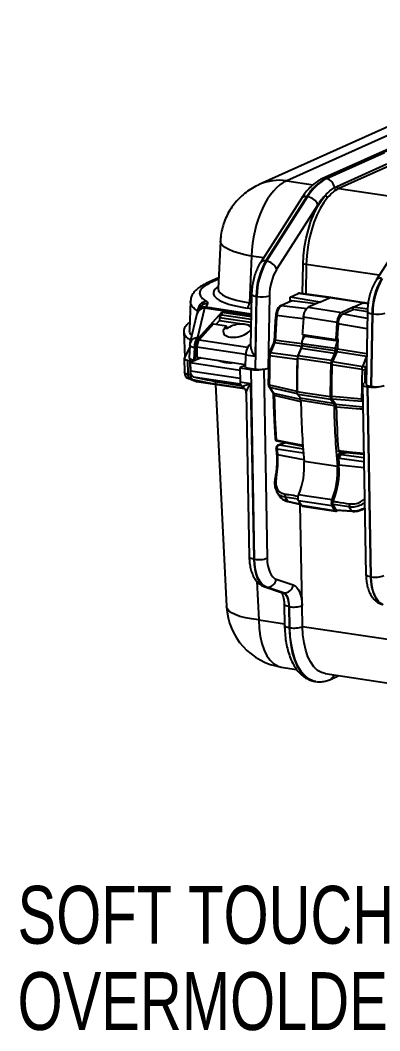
# Model space of a CAD drawing. Header units: millimetres. Extents: x 12 to 854, y 4 to 555.
# Drawn here: x 631.6 to 671.1, y 358 to 468.9 of the extents above; entities that cross this region are included whole.
import ezdxf

# ---------------------------------------------------------------- set-up
doc = ezdxf.new("R2010")
doc.units = ezdxf.units.MM
doc.linetypes.add('CENTER', pattern=[10.16, 6.35, -1.27, 1.27, -1.27])
doc.layers.add('DEFAULT_1', color=7, linetype='CENTER')
doc.styles.add('SLDTEXTSTYLE2', font='TXT', dxfattribs={"width": 0.75})

# ---------------------------------------------------------------- blocks, each defined once
blk = doc.blocks.new('SW_NOTE_0_7')
at = {"layer": 'DEFAULT_1', "color": 0, "char_height": 6.35, "attachment_point": 1, "style": 'SLDTEXTSTYLE2'}
for s, insert in [('SOFT TOUCH', (-51.24, 2.6)), ('OVERMOLDED HANDLE', (-51.24, -6.87))]:
    blk.add_mtext(s, dxfattribs=dict(at, insert=insert))

msp = doc.modelspace()

# ---------------------------------------------------------------- linework, layer by layer
at = {"color": 7, "linetype": 'Continuous', "lineweight": 25}
for p, q in [((696.67, 468.21), (657.88, 450.83)), ((699.54, 468.57), (660.89, 451.24)), ((703.51, 468.81), (664.77, 451.45)), ((703.92, 468.86), (665.19, 451.5)), ((665.26, 451.49), (671.65, 454.35)), ((666.41, 450.63), (671.9, 453.09)), ((672.11, 452.85), (666.63, 450.39)), ((665.19, 451.5), (665.26, 451.49)), ((660.89, 451.24), (663.8, 450.81)), ((666.13, 450.49), (666.41, 450.63)), ((666.63, 450.39), (666.36, 450.25)), ((666.63, 450.39), (676.53, 448.91)), ((662.51, 449.31), (658, 442.25)), ((663.11, 449.5), (658.6, 442.44)), ((658.67, 442.43), (663.19, 449.48)), ((663.11, 449.5), (663.19, 449.48)), ((664.32, 448.62), (659.8, 441.56)), ((675.24, 447.41), (670.72, 440.35)), ((653.6, 444.61), (653.34, 439.42)), ((657.04, 442.96), (656.79, 437.86)), ((658.33, 442.77), (657.04, 442.96)), ((658.6, 442.44), (658.67, 442.43)), ((662.64, 438.86), (662.69, 442.05)), ((663.04, 442.06), (662.98, 438.81)), ((671.06, 440.87), (663.04, 442.06)), ((653.4, 440.58), (652.07, 439.99)), ((653.39, 440.44), (652.49, 440.04)), ((653.34, 439.42), (653.34, 439.42)), ((657.03, 438.78), (656.93, 433.02)), ((657.54, 438.56), (657.42, 431.94)), ((657.47, 430.58), (657.61, 438.55)), ((657.54, 438.56), (657.61, 438.55)), ((659, 438.61), (658.86, 430.67)), ((661.26, 438.48), (662.14, 438.88)), ((664.53, 437.93), (661.26, 438.48)), ((661.26, 437.99), (661.26, 438.48)), ((665.6, 438.4), (662.14, 438.88)), ((665.75, 438.43), (662.3, 438.91)), ((664.53, 437.93), (665.6, 438.4)), ((665.76, 438.42), (665.6, 438.4)), ((669.25, 437.83), (665.6, 438.4)), ((665.6, 438.4), (665.6, 438.4)), ((669.41, 437.86), (665.76, 438.43)), ((650.31, 438.03), (650.2, 434.87)), ((650.32, 437.99), (650.32, 438.01)), ((651.85, 437.26), (651.09, 434.03)), ((651.27, 437.2), (651.1, 436.85)), ((656.99, 436.49), (651.85, 437.26)), ((652.18, 437.75), (652.02, 437.39)), ((652.02, 437.39), (656.99, 436.65)), ((652.49, 437.37), (652.53, 437.28)), ((657, 437.2), (656.54, 437.27)), ((656.79, 437.86), (657.02, 437.83)), ((661.37, 438.03), (660.23, 437.52)), ((661.46, 438.05), (660.32, 437.54)), ((660.32, 437.54), (663.09, 437.21)), ((664.1, 437.73), (661.46, 438.05)), ((664.53, 437.93), (663.26, 437.36)), ((663.26, 437.36), (666.94, 436.8)), ((668.2, 437.36), (666.94, 436.8)), ((667.08, 436.63), (668.2, 437.13)), ((668.2, 437.36), (669.25, 437.83)), ((668.2, 437.13), (668.2, 437.36)), ((669.78, 437.15), (668.2, 437.36)), ((669.76, 436.86), (668.2, 437.13)), ((669.25, 437.83), (669.25, 437.83)), ((669.34, 437.82), (669.25, 437.83)), ((669.83, 437.74), (669.34, 437.82)), ((669.5, 437.84), (669.41, 437.86)), ((669.84, 437.79), (669.5, 437.84)), ((651.03, 436.64), (650.26, 433.41)), ((651.09, 436.84), (651.1, 436.98)), ((651.25, 434.01), (653.76, 436.81)), ((653.5, 435.89), (653.14, 435.49)), ((653.76, 436.53), (653.5, 436.24)), ((653.5, 436.24), (653.5, 435.89)), ((653.5, 436.24), (656.98, 435.72)), ((653.5, 435.89), (656.97, 435.38)), ((653.76, 436.81), (656.99, 436.33)), ((653.76, 436.81), (653.76, 436.53)), ((653.76, 436.53), (656.98, 436.05)), ((659.68, 436.48), (659.68, 436.48)), ((667.08, 436.63), (669.75, 436.16)), ((669.76, 436.87), (669.62, 428.92)), ((670.27, 436.66), (670.13, 428.69)), ((670.2, 428.68), (670.34, 436.65)), ((670.34, 436.65), (670.27, 436.66)), ((652.86, 435.53), (651.28, 433.77)), ((652.86, 435.53), (654.29, 435.32)), ((654.29, 434.97), (654.29, 435.32)), ((656.94, 434.92), (656.96, 434.92)), ((649.57, 434.71), (649.68, 431.86)), ((651.09, 434.03), (651.25, 434.01)), ((651.28, 433.77), (656.6, 432.97)), ((659.52, 433.82), (659.52, 433.82)), ((662.61, 434.36), (666.28, 433.84)), ((663.16, 434.28), (662.94, 434.18)), ((662.94, 434.18), (666.51, 433.66)), ((666.44, 433.91), (666.28, 433.84)), ((666.44, 433.91), (666.52, 433.9)), ((650.23, 433.02), (649.63, 431.75)), ((650.23, 433.17), (650.18, 431.82)), ((650.74, 432.94), (650.69, 431.59)), ((650.89, 432.92), (650.74, 432.94)), ((650.87, 431.56), (650.89, 432.92)), ((651.03, 433), (651.01, 431.89)), ((651.03, 433), (656.39, 432.2)), ((656.75, 433.19), (656.94, 433.4)), ((656.75, 433.19), (656.93, 433.16)), ((659.43, 433.41), (658.98, 432.35)), ((659.55, 433.45), (659.1, 432.39)), ((659.43, 433.41), (659.43, 433.41)), ((662.57, 433.05), (659.55, 433.45)), ((662.57, 433.05), (662.12, 431.98)), ((662.16, 432.08), (662.47, 432.82)), ((666.13, 432.28), (662.47, 432.82)), ((649.62, 431.73), (649.65, 430.19)), ((649.98, 431.57), (650.25, 431.53)), ((649.98, 431.57), (650.01, 430.02)), ((650.48, 431.63), (650.25, 431.53)), ((650.25, 431.53), (650.28, 429.98)), ((651.48, 431.82), (650.29, 431.29)), ((650.69, 431.59), (650.87, 431.56)), ((651.44, 431.82), (650.87, 431.56)), ((651.01, 431.89), (656.37, 431.09)), ((656.37, 430.74), (656.39, 432.1)), ((657.42, 431.94), (656.39, 432.1)), ((659.1, 432.39), (662.12, 431.98)), ((662.16, 432.08), (665.82, 431.54)), ((666.13, 432.28), (665.82, 431.54)), ((666.39, 432.48), (665.94, 431.41)), ((669.67, 431.94), (666.39, 432.48)), ((669.25, 430.87), (669.67, 431.87)), ((650.29, 431.29), (655.75, 430.47)), ((650.29, 431.29), (650.31, 430.4)), ((650.31, 430.4), (655.77, 429.58)), ((656.37, 430.99), (655.75, 430.71)), ((655.75, 430.71), (656.97, 430.53)), ((655.75, 430.71), (655.78, 429.16)), ((656.37, 430.74), (657.47, 430.58)), ((657.35, 409.7), (656.97, 430.53)), ((658.36, 430.56), (658.74, 409.83)), ((665.94, 431.41), (669.25, 430.87)), ((669.66, 430.97), (669.54, 430.71)), ((650.01, 430.02), (650.28, 429.98)), ((650.12, 429.53), (650.88, 429.24)), ((650.25, 429.49), (650.99, 429.22)), ((650.52, 429.45), (650.25, 429.49)), ((650.52, 429.45), (653.05, 428.92)), ((650.62, 429.72), (652.15, 429.4)), ((650.62, 429.72), (655.8, 428.94)), ((650.99, 429.22), (656.26, 428.43)), ((651, 429.22), (656.26, 428.43)), ((652.15, 429.4), (653.55, 429.19)), ((652.78, 429.3), (652.78, 429.26)), ((652.78, 429.26), (653.04, 429.21)), ((652.78, 429.26), (654.88, 428.95)), ((653.04, 429.21), (653.05, 428.92)), ((653.04, 429.21), (655.85, 428.79)), ((656.25, 428.44), (653.05, 428.92)), ((653.07, 428.91), (654.28, 404.52)), ((655.78, 429.16), (656.93, 428.98)), ((656.93, 428.98), (657.28, 409.71)), ((658.95, 428.61), (659.35, 428.02)), ((662.06, 427.86), (659.05, 428.54)), ((659.05, 428.54), (659.45, 427.95)), ((669.22, 428.85), (669.6, 408.04)), ((669.41, 429), (669.36, 428.98)), ((669.8, 428.61), (669.73, 428.62)), ((669.73, 428.62), (670.11, 407.79)), ((670.18, 407.78), (669.8, 428.61)), ((670.2, 428.68), (670.13, 428.69)), ((656.44, 427.97), (656.77, 409.95)), ((659.35, 428.02), (659.35, 428.02)), ((659.41, 427.71), (659.41, 427.71)), ((659.45, 427.95), (662.42, 427.29)), ((662.06, 427.86), (662.09, 427.82)), ((665.76, 427.24), (662.1, 427.8)), ((662.37, 427.41), (662.1, 427.8)), ((662.37, 427.41), (666.02, 426.85)), ((665.76, 427.24), (666.02, 426.85)), ((669.2, 427.01), (665.88, 427.29)), ((665.88, 427.29), (666.28, 426.71)), ((669.26, 426.93), (669.2, 427.01)), ((666.28, 426.71), (669.27, 426.45)), ((659.75, 422.8), (659.75, 422.8)), ((659.81, 422.69), (662.67, 422.11)), ((659.72, 421.92), (659.73, 421.87)), ((659.72, 421.87), (659.78, 421.24)), ((659.83, 421.8), (659.83, 421.88)), ((660.74, 422.5), (659.96, 422.23)), ((660.8, 422.49), (660.09, 422.25)), ((660.09, 422.25), (662.69, 421.84)), ((666.64, 421.51), (669.36, 421.23)), ((666.68, 421.33), (667.07, 421.47)), ((662.79, 420.6), (659.89, 421.17)), ((666.46, 419.88), (662.8, 420.44)), ((666.7, 420.76), (666.56, 420.8)), ((667.46, 421.43), (666.86, 421.22)), ((666.86, 421.22), (669.37, 420.86)), ((669.39, 419.73), (666.64, 420.02)), ((659.79, 417.12), (660.02, 416.73)), ((660.02, 416.74), (660.04, 416.7)), ((660.72, 416.52), (660.97, 416.09)), ((662.15, 416.3), (660.72, 416.52)), ((660.97, 416.09), (662.41, 415.75)), ((661.02, 416.04), (662.43, 415.72)), ((665.86, 415.57), (662.2, 416.11)), ((662.2, 416.11), (662.48, 415.63)), ((662.59, 404.63), (662.38, 415.73)), ((662.48, 415.63), (666.16, 415.07)), ((662.6, 415.54), (666.27, 414.99)), ((665.86, 415.57), (666.16, 415.07)), ((666.33, 415.14), (665.99, 415.72)), ((667.77, 415.45), (665.99, 415.72)), ((666.33, 415.14), (668.03, 415.01)), ((666.4, 415.09), (668.09, 414.97)), ((668.03, 415.01), (667.77, 415.45)), ((669.36, 415.29), (669.47, 415.36)), ((669.39, 415.24), (669.47, 415.28)), ((657.28, 409.71), (657.35, 409.7)), ((657.6, 407.3), (657.81, 403.04)), ((659.75, 407.51), (661.61, 406.89)), ((670.18, 407.78), (670.11, 407.79)), ((658.47, 406.68), (660.33, 406.07)), ((658.6, 406.65), (658.47, 406.68)), ((658.6, 406.65), (658.68, 406.64)), ((658.6, 406.65), (660.46, 406.03)), ((660.54, 406.02), (658.68, 406.64)), ((660.46, 406.03), (660.33, 406.07)), ((660.46, 406.03), (660.54, 406.02)), ((660.62, 404.75), (660.66, 402.45)), ((661.13, 404.51), (661.2, 404.5)), ((661.13, 404.51), (661.17, 402.2)), ((661.24, 402.19), (661.2, 404.5)), ((662.63, 402.32), (662.59, 404.63)), ((657.81, 403.04), (660.66, 402.62)), ((661.17, 402.2), (661.24, 402.19)), ((662.63, 402.32), (672.98, 400.78)), ((660.29, 397.87), (661.97, 397.62)), ((665.12, 397.15), (674.81, 395.7)), ((664.01, 396.29), (664.09, 396.28)), ((665.7, 396.52), (666.61, 396.93))]:
    msp.add_line(p, q, dxfattribs=at)
at = {"color": 7, "linetype": 'Continuous', "lineweight": 25, "flags": 128}
for points in [[(662.69, 442.05), (662.74, 443.02), (662.86, 443.99), (663.03, 444.96), (663.27, 445.9), (663.56, 446.8), (663.9, 447.64), (664.28, 448.41), (664.71, 449.09), (665.16, 449.67)], [(665.42, 449.43), (664.98, 448.87), (664.58, 448.21), (664.21, 447.47), (663.88, 446.66), (663.6, 445.79), (663.37, 444.88), (663.2, 443.94), (663.09, 443), (663.04, 442.06)], [(657.04, 442.96), (656.29, 443.12), (655.62, 443.3), (655.02, 443.49), (654.52, 443.7), (654.12, 443.92), (653.83, 444.14), (653.66, 444.37), (653.6, 444.59), (653.6, 444.61)], [(657.03, 438.78), (657.03, 438.76), (657.07, 438.71), (657.14, 438.67), (657.24, 438.63), (657.38, 438.59), (657.54, 438.56)], [(669.34, 437.82), (669.44, 437.85), (669.5, 437.84)], [(662.73, 436.1), (661.15, 436.28), (659.79, 436.44)], [(666.42, 435.7), (664.58, 435.98), (662.74, 436.26)], [(669.76, 436.87), (669.76, 436.86), (669.8, 436.81), (669.87, 436.77), (669.97, 436.73), (670.11, 436.69), (670.27, 436.66)], [(669.73, 434.98), (668.25, 435.24), (666.55, 435.53)], [(659.62, 433.78), (659.59, 433.79), (659.56, 433.79), (659.54, 433.8), (659.52, 433.81), (659.52, 433.82), (659.52, 433.82)], [(659.62, 433.78), (660.27, 433.69), (662.58, 433.38)], [(650.74, 432.94), (650.62, 432.96), (650.51, 432.99), (650.42, 433.02), (650.34, 433.06), (650.28, 433.09), (650.25, 433.13), (650.23, 433.16), (650.23, 433.17)], [(659.55, 433.45), (659.51, 433.45), (659.48, 433.45), (659.46, 433.44), (659.44, 433.43), (659.43, 433.41)], [(662.55, 433.15), (663.43, 433.02), (666.2, 432.61)], [(666.22, 432.82), (664.9, 433.01), (662.56, 433.35)], [(666.46, 432.8), (667.38, 432.66), (669.68, 432.28)], [(659.03, 432.04), (659, 432.05), (658.97, 432.05), (658.94, 432.06), (658.93, 432.07), (658.92, 432.08), (658.92, 432.09)], [(659.1, 432.39), (659.07, 432.39), (659.04, 432.38), (659.01, 432.38), (658.99, 432.36), (658.98, 432.35)], [(662.04, 431.63), (661.21, 431.75), (659.03, 432.04)], [(665.75, 431.2), (664.87, 431.33), (662.09, 431.74)], [(669.18, 430.52), (668.47, 430.64), (665.86, 431.06)], [(650.01, 430.02), (649.92, 430.03), (649.84, 430.05), (649.78, 430.07), (649.72, 430.1), (649.68, 430.13), (649.66, 430.16), (649.65, 430.19), (649.65, 430.19)], [(650.25, 429.49), (650.13, 429.52), (650.12, 429.53)], [(658.98, 428.85), (658.94, 428.86), (658.91, 428.87), (658.89, 428.88), (658.88, 428.89), (658.87, 428.9), (658.87, 428.9)], [(658.98, 428.85), (659.62, 428.71), (661.99, 428.17)], [(662.03, 428.11), (662.91, 427.98), (665.69, 427.55)], [(659.52, 427.66), (659.49, 427.67), (659.46, 427.68), (659.43, 427.69), (659.42, 427.7), (659.41, 427.71), (659.41, 427.71)], [(662.45, 427), (661.7, 427.17), (659.52, 427.66)], [(666.1, 426.55), (665.22, 426.68), (662.44, 427.11)], [(665.81, 427.6), (666.73, 427.53), (669.13, 427.32)], [(669.26, 427.01), (669.25, 427.01), (669.2, 427.01)], [(669.27, 426.16), (668.96, 426.19), (666.35, 426.41)], [(659.75, 422.8), (659.83, 422.78), (660.94, 422.56), (662.66, 422.21)], [(659.75, 422.8), (659.75, 422.77), (659.76, 422.75), (659.77, 422.72), (659.78, 422.71), (659.8, 422.7), (659.81, 422.69), (659.81, 422.69)], [(659.8, 422.69), (659.8, 422.69), (659.81, 422.69)], [(659.72, 421.92), (659.72, 421.92), (659.73, 421.91), (659.74, 421.9), (659.77, 421.89), (659.8, 421.88), (659.83, 421.88)], [(659.83, 421.8), (659.8, 421.81), (659.77, 421.82), (659.75, 421.84), (659.73, 421.85), (659.72, 421.87), (659.72, 421.87)], [(662.77, 421.34), (662.22, 421.43), (659.83, 421.8)], [(666.58, 421.62), (666.88, 421.59), (668.11, 421.46), (669.36, 421.33)], [(669.38, 420.37), (669.36, 420.38), (666.7, 420.76)], [(662.21, 416.8), (663.09, 416.67), (665.87, 416.26)], [(657.28, 409.71), (657.12, 409.74), (656.98, 409.78), (656.88, 409.83), (656.81, 409.88), (656.77, 409.93), (656.77, 409.95)], [(657.28, 409.71), (657.31, 409.14), (657.39, 408.6), (657.5, 408.11), (657.66, 407.68), (657.85, 407.31), (658.08, 407.01), (658.33, 406.79), (658.6, 406.65)], [(658.68, 406.64), (658.4, 406.78), (658.15, 407), (657.93, 407.3), (657.73, 407.67), (657.58, 408.1), (657.46, 408.59), (657.39, 409.13), (657.35, 409.7)], [(658.74, 409.83), (658.76, 409.4), (658.82, 408.99), (658.91, 408.61), (659.03, 408.28), (659.18, 408), (659.35, 407.78), (659.54, 407.61), (659.75, 407.51)], [(670.11, 407.79), (669.95, 407.82), (669.81, 407.86), (669.71, 407.91), (669.64, 407.96), (669.6, 408.02), (669.6, 408.04)], [(670.11, 407.79), (670.14, 407.22), (670.22, 406.69), (670.34, 406.19), (670.49, 405.76), (670.68, 405.39), (670.91, 405.09), (671.16, 404.87), (671.43, 404.74)], [(671.51, 404.72), (671.23, 404.86), (670.98, 405.08), (670.76, 405.38), (670.57, 405.75), (670.41, 406.18), (670.29, 406.67), (670.22, 407.21), (670.18, 407.78)], [(660.46, 406.03), (660.6, 405.97), (660.73, 405.86), (660.84, 405.71), (660.93, 405.52), (661.01, 405.31), (661.07, 405.06), (661.11, 404.79), (661.13, 404.51)], [(661.2, 404.5), (661.18, 404.78), (661.14, 405.05), (661.09, 405.29), (661.01, 405.51), (660.91, 405.7), (660.8, 405.85), (660.67, 405.96), (660.54, 406.02)], [(661.61, 406.89), (661.81, 406.79), (662, 406.62), (662.16, 406.4), (662.3, 406.13), (662.42, 405.81), (662.51, 405.44), (662.56, 405.05), (662.59, 404.63)], [(657.81, 403.04), (657.04, 403.15), (656.35, 403.28), (655.74, 403.44), (655.22, 403.63), (654.82, 403.83), (654.52, 404.06), (654.34, 404.29), (654.28, 404.52)], [(661.13, 404.51), (660.96, 404.54), (660.83, 404.58), (660.72, 404.62), (660.65, 404.68), (660.62, 404.73), (660.62, 404.75)], [(657.81, 403.04), (657.86, 402.12), (657.98, 401.25), (658.16, 400.45), (658.41, 399.73), (658.71, 399.12), (659.07, 398.62), (659.47, 398.23), (659.9, 397.98), (660.29, 397.87)], [(661.17, 402.2), (661.01, 402.23), (660.87, 402.27), (660.76, 402.32), (660.69, 402.37), (660.66, 402.43), (660.66, 402.45)], [(661.17, 402.2), (661.22, 401.23), (661.33, 400.31), (661.51, 399.45), (661.75, 398.68), (662.05, 397.99), (662.4, 397.41), (662.79, 396.94), (663.23, 396.59), (663.69, 396.37), (664.01, 396.29)], [(664.11, 396.28), (663.77, 396.36), (663.3, 396.58), (662.87, 396.93), (662.47, 397.4), (662.12, 397.98), (661.83, 398.67), (661.59, 399.44), (661.41, 400.3), (661.29, 401.22), (661.24, 402.19)], [(665.12, 397.15), (664.72, 397.26), (664.29, 397.51), (663.89, 397.9), (663.53, 398.4), (663.23, 399.01), (662.98, 399.73), (662.8, 400.53), (662.68, 401.4), (662.63, 402.32)]]:
    msp.add_lwpolyline(points, dxfattribs=at)
at = {"color": 7, "linetype": 'Continuous', "lineweight": 25}
for centre, radius, start, end in [((667.6, 446.92), 5.17, 117.8271, 150.187), ((667.68, 446.91), 5.17, 117.8271, 150.187), ((665.07, 450.77), 0.741, 81.0086, 113.8983), ((665.03, 450.4), 1.11, 4.4868, 77.9711), ((666.42, 450.53), 0.287, 187.4759, 258.542), ((666.69, 450.66), 0.277, 185.2708, 258.0075), ((662.96, 448.93), 0.589, 75.005, 139.7963), ((662.96, 448.01), 1.49, 24.0286, 81.1333), ((669.52, 445.36), 6.14, 135.2896, 147.9019), ((665.48, 449.76), 0.332, 194.2983, 259.8701), ((665.28, 438.53), 7.74, 149.6985, 179.7656), ((665.35, 438.52), 7.74, 149.6985, 179.7656), ((658.45, 441.87), 0.589, 75.0067, 139.7797), ((658.44, 440.95), 1.49, 24.0286, 81.1333), ((664.88, 438.59), 5.88, 149.6985, 179.7656), ((662.9, 441.25), 0.831, 80.4947, 104.6107), ((678.01, 436.63), 7.74, 149.6985, 179.7656), ((678.08, 436.62), 7.74, 149.6985, 179.7656), ((671.17, 439.97), 0.589, 75.0067, 139.7797), ((652.37, 439.31), 0.74, 80.9863, 114.0019), ((658.16, 441.83), 3.32, 260.4947, 284.6107), ((651.85, 436.4), 0.858, 90.0886, 163.9299), ((651.97, 436.43), 0.967, 87.2452, 154.9585), ((652.19, 436.94), 1.09, 98.4432, 178.3756), ((652.14, 436.78), 0.973, 87.4656, 154.0149), ((656.1, 437.81), 0.688, 308.9236, 4.3304), ((660.3, 437.36), 0.183, 84.3937, 114.0793), ((756, 429.01), 96.49, 175.5847, 177.1695), ((659.78, 436.6), 0.163, 231.3794, 272.6248), ((760.83, 428.34), 98.41, 175.3798, 176.4891), ((670.89, 439.93), 3.32, 260.4947, 284.6107), ((764.47, 427.79), 98.37, 175.389, 176.4771), ((763.94, 427.87), 97.69, 175.4992, 176.4553), ((651.09, 433.17), 0.86, 90.1201, 163.2977), ((652.66, 432.94), 1.77, 142.9921, 180.8027), ((652.27, 433.01), 1.25, 142.9921, 180.8027), ((759.24, 428.49), 96.72, 176.5256, 176.8298), ((762.91, 427.93), 96.57, 176.455, 177.1051), ((658.16, 432.12), 1.77, 142.9921, 180.8027), ((759.18, 428.35), 96.75, 177.0392, 177.1567), ((762.89, 427.8), 96.8, 177.0294, 177.1529), ((654.71, 434.67), 3.4, 247.7132, 275.2892), ((752.92, 428.95), 93.94, 178.1173, 180.0629), ((756.53, 428.41), 94.54, 178.0452, 180.1418), ((756.88, 428.29), 94.85, 177.9185, 180.1112), ((650.95, 430.28), 0.657, 170.1653, 239.6477), ((760.57, 427.74), 94.89, 177.9144, 180.1157), ((760.35, 427.84), 94.54, 178.0452, 180.1418), ((763.1, 427.43), 93.97, 178.1136, 180.067), ((669.31, 431.42), 0.909, 261.4827, 282.2778), ((669.17, 430.39), 0.494, 41.0308, 80.5258), ((763.94, 427.43), 94.49, 178.1187, 179.039), ((650.37, 430.2), 0.72, 181.044, 249.6807), ((650.51, 429.93), 0.507, 170.1653, 239.6477), ((650.78, 429.89), 0.507, 170.1653, 239.6477), ((656.43, 429.1), 0.652, 175.5224, 221.969), ((655.73, 427.95), 0.718, 0.2126, 62.0628), ((659.09, 428.7), 0.167, 214.8454, 257.7988), ((659.48, 428.12), 0.168, 216.3332, 257.7637), ((743.53, 429.07), 84.02, 180.9668, 184.2847), ((746.36, 428.31), 83.92, 180.8236, 185.3839), ((669.23, 428.23), 0.914, 263.3096, 271.0522), ((750.04, 427.76), 83.95, 180.8282, 185.3839), ((750.8, 427.95), 84.47, 181.0456, 184.2989), ((659.85, 422.78), 0.102, 170.8827, 240.8142), ((737.08, 428.53), 77.54, 184.9743, 185.4418), ((650.84, 420.47), 9.08, 348.7008, 4.4664), ((655.01, 419.83), 7.82, 337.1597, 4.4419), ((744.48, 427.43), 78.19, 184.8658, 185.4396), ((667.24, 420.83), 0.542, 134.7738, 187.9456), ((658.7, 419.28), 7.78, 337.1634, 4.4405), ((658.18, 419.36), 8.48, 337.1385, 4.4635), ((659.68, 418.45), 0.247, 74.1691, 100.7098), ((661.04, 416.69), 0.371, 153.1527, 207.778), ((661.04, 416.12), 0.0752, 202.9863, 254.2872), ((668.25, 415.6), 0.504, 158.0384, 197.3226), ((668.11, 415.05), 0.085, 207.2531, 263.1887), ((669.53, 415.36), 0.182, 202.6727, 222.5132), ((657.8, 412.36), 2.7, 260.4111, 290.3231), ((658.75, 407.64), 1, 265.6789, 352.1354), ((670.63, 410.44), 2.7, 260.4111, 290.3231), ((660.61, 407.02), 1, 265.6789, 352.1354), ((661.34, 404.87), 7.07, 182.837, 261.5012), ((661.65, 407.16), 2.7, 260.4111, 290.3231), ((661.69, 404.85), 2.7, 260.4111, 290.3231), ((665.36, 397.23), 0.781, 295.1308, 343.3546)]:
    msp.add_arc(centre, radius, start, end, dxfattribs=at)
for centre, major_axis, ratio, start_param, end_param in [((660.89, 444.29), (1.17, 7.1), 0.517327, 0.307587, 1.843477), ((660.89, 444.29), (-3.2, 6.45), 0.856039, 5.757063, 6.249251), ((660.25, 438.93), (7.42, 0), 0.258546, 2.765399, 4.187833), ((660.25, 439.42), (6.91, 0.03), 0.259408, 3.127832, 4.186841), ((662.14, 437.86), (0.16, 1.05), 0.482941, 0.005285, 0.300052), ((652.01, 436.37), (0.15, 1.05), 0.468361, 0.298184, 0.629797), ((661.47, 437.8), (-0.09, 0.238), 0.793163, 5.892093, 6.331686), ((669.25, 436.81), (0.17, 1.05), 0.484808, 0.001147, 0.304189), ((655.47, 434.96), (1.55, 0.36), 0.526412, 2.309071, 5.82388), ((655.47, 434.62), (1.55, 0.36), 0.526412, 0.155303, 2.309071), ((651.25, 433.14), (0.15, 1.05), 0.468361, 0.629797, 1.834074), ((650.34, 431.73), (0.72, 0), 0.258898, 3.019118, 4.188488), ((651.2, 431.82), (1.02, 0), 0.258683, 3.131556, 4.187987), ((657.48, 430.75), (1.02, 0), 0.258898, 4.188488, 5.363848), ((657.98, 430.81), (1.02, 0), 0.258898, 4.188488, 5.759285), ((654.85, 428.99), (1.56, -0.26), 0.025511, 0.905335, 3.728571), ((654.85, 466.22), (-0.79, 42.74), 0.031468, 2.625683, 2.62962), ((654.85, 428.99), (1.56, -0.26), 0.025511, 4.733511, 5.407742), ((670.24, 428.85), (1.02, 0), 0.258898, 2.617692, 4.188488), ((670.63, 428.91), (1.02, 0), 0.258898, 3.136912, 4.188488), ((670.31, 428.84), (1.02, 0), 0.258898, 4.188488, 5.53036), ((670.71, 428.9), (1.02, 0), 0.258898, 4.188488, 5.759285)]:
    msp.add_ellipse(centre, major_axis=major_axis, ratio=ratio, start_param=start_param, end_param=end_param, dxfattribs=at)
for points, knots in [([(664.77, 451.45), (664.66, 451.39), (664.38, 451.25), (663.93, 450.95), (663.43, 450.5), (662.95, 449.96), (662.66, 449.53), (662.51, 449.31)], [0, 0, 0, 0, 0.123504, 0.333245, 0.549028, 0.771096, 1, 1, 1, 1]), ([(657.88, 450.83), (657.87, 450.82), (657.61, 450.72), (657.12, 450.44), (656.42, 449.98), (655.8, 449.45), (655.23, 448.84), (654.74, 448.18), (654.33, 447.47), (654.01, 446.72), (653.76, 445.9), (653.64, 445.2), (653.61, 444.76), (653.6, 444.61)], [0, 0, 0, 0, 0.003085, 0.107871, 0.212184, 0.316082, 0.419666, 0.523032, 0.626264, 0.729425, 0.832558, 0.946392, 1, 1, 1, 1]), ([(665.16, 449.67), (665.32, 449.84), (665.64, 450.17), (665.97, 450.38), (666.13, 450.49)], [0, 0, 0, 0, 0.4953999, 1, 1, 1, 1]), ([(666.36, 450.25), (666.2, 450.14), (665.89, 449.93), (665.58, 449.6), (665.42, 449.43)], [0, 0, 0, 0, 0.495408, 1, 1, 1, 1]), ([(658, 442.25), (657.94, 442.16), (657.78, 441.9), (657.56, 441.42), (657.34, 440.81), (657.18, 440.17), (657.08, 439.53), (657.04, 439.06), (657.03, 438.82), (657.03, 438.78)], [0, 0, 0, 0, 0.095968, 0.275211, 0.452075, 0.627101, 0.801215, 0.96636, 1, 1, 1, 1]), ([(670.72, 440.35), (670.67, 440.25), (670.51, 440), (670.29, 439.52), (670.07, 438.91), (669.91, 438.27), (669.8, 437.63), (669.77, 437.16), (669.76, 436.91), (669.76, 436.87)], [0, 0, 0, 0, 0.095968, 0.275211, 0.452075, 0.627101, 0.801215, 0.96636, 1, 1, 1, 1]), ([(652.07, 439.98), (651.89, 439.9), (651.53, 439.72), (651.1, 439.42), (650.76, 439.1), (650.51, 438.76), (650.35, 438.39), (650.33, 438.12), (650.31, 438)], [0, 0, 0, 0, 0.202498, 0.409297, 0.579792, 0.729782, 0.868683, 1, 1, 1, 1]), ([(652.49, 440.04), (652.27, 439.93), (651.84, 439.71), (651.45, 439.35), (651.28, 438.98), (651.37, 438.62), (651.62, 438.3), (651.89, 438.12), (652.03, 438.03)], [0, 0, 0, 0, 0.174568, 0.353944, 0.532869, 0.716996, 0.85727, 1, 1, 1, 1]), ([(651.1, 436.98), (650.95, 437.08), (650.64, 437.28), (650.36, 437.63), (650.33, 437.87), (650.32, 437.99)], [0, 0, 0, 0, 0.313391, 0.6322523, 1, 1, 1, 1]), ([(652.03, 438.03), (652.11, 437.97), (652.22, 437.88), (652.19, 437.78), (652.18, 437.75)], [0, 0, 0, 0, 0.637815, 1, 1, 1, 1]), ([(660.23, 437.52), (660.23, 437.52), (660.16, 437.5), (660.04, 437.4), (659.88, 437.2), (659.76, 436.92), (659.7, 436.66), (659.69, 436.52), (659.69, 436.48)], [0, 0, 0, 0, 0.010667, 0.20764, 0.427935, 0.672173, 0.915641, 1, 1, 1, 1]), ([(660.32, 437.54), (660.26, 437.5), (660.14, 437.43), (659.98, 437.18), (659.86, 436.86), (659.81, 436.6), (659.79, 436.46), (659.79, 436.44)], [0, 0, 0, 0, 0.238929, 0.477785, 0.716039, 0.953918, 1, 1, 1, 1]), ([(662.74, 436.26), (662.76, 436.38), (662.79, 436.62), (662.9, 436.95), (663.05, 437.2), (663.18, 437.32), (663.25, 437.35), (663.26, 437.36)], [0, 0, 0, 0, 0.23918, 0.47836, 0.717538, 0.956715, 1, 1, 1, 1]), ([(651.1, 436.85), (651.09, 436.82), (651.06, 436.75), (651.04, 436.68), (651.03, 436.64)], [0, 0, 0, 0, 0.385702, 1, 1, 1, 1]), ([(659.68, 436.48), (659.65, 436.09), (659.59, 435.2), (659.54, 434.32), (659.52, 433.82)], [0, 0, 0, 0, 0.44042, 1, 1, 1, 1]), ([(666.94, 436.8), (666.88, 436.76), (666.76, 436.68), (666.6, 436.43), (666.48, 436.12), (666.43, 435.86), (666.42, 435.72), (666.42, 435.7)], [0, 0, 0, 0, 0.239124, 0.478248, 0.71737, 0.956492, 1, 1, 1, 1]), ([(666.55, 435.53), (666.57, 435.65), (666.6, 435.89), (666.71, 436.21), (666.86, 436.47), (666.99, 436.59), (667.06, 436.62), (667.08, 436.63)], [0, 0, 0, 0, 0.237957, 0.47592, 0.713801, 0.952152, 1, 1, 1, 1]), ([(650.23, 435.67), (650.22, 435.67), (649.97, 435.53), (649.71, 435.21), (649.52, 434.78), (649.64, 434.36), (649.9, 434.02), (650.22, 433.82), (650.34, 433.74)], [0, 0, 0, 0, 0.001498, 0.235168, 0.477298, 0.67173, 0.867939, 1, 1, 1, 1]), ([(650.46, 434.25), (650.37, 434.36), (650.2, 434.57), (650.22, 434.78), (650.23, 434.87)], [0, 0, 0, 0, 0.541096, 1, 1, 1, 1]), ([(659.51, 433.82), (659.51, 433.79), (659.51, 433.69), (659.48, 433.54), (659.44, 433.45), (659.42, 433.41)], [0, 0, 0, 0, 0.220339, 0.693026, 1, 1, 1, 1]), ([(659.62, 433.78), (659.62, 433.72), (659.61, 433.61), (659.57, 433.5), (659.55, 433.45)], [0, 0, 0, 0, 0.488166, 1, 1, 1, 1]), ([(662.56, 433.35), (662.57, 433.44), (662.58, 433.61), (662.66, 433.85), (662.77, 434.04), (662.86, 434.14), (662.92, 434.17), (662.94, 434.18)], [0, 0, 0, 0, 0.2296036, 0.4592072, 0.6888089, 0.91841, 1, 1, 1, 1]), ([(650.26, 433.41), (650.26, 433.38), (650.24, 433.31), (650.24, 433.22), (650.23, 433.17)], [0, 0, 0, 0, 0.348586, 1, 1, 1, 1]), ([(656.94, 433.02), (656.94, 432.99), (656.93, 432.86), (657.05, 432.52), (657.24, 432.19), (657.39, 431.98), (657.42, 431.94), (657.42, 431.94)], [0, 0, 0, 0, 0.112935, 0.443584, 0.889732, 0.997309, 1, 1, 1, 1]), ([(662.47, 432.82), (662.49, 432.87), (662.53, 432.98), (662.54, 433.09), (662.55, 433.15)], [0, 0, 0, 0, 0.5, 1, 1, 1, 1]), ([(666.2, 432.61), (666.2, 432.55), (666.19, 432.44), (666.15, 432.33), (666.13, 432.28)], [0, 0, 0, 0, 0.490848, 1, 1, 1, 1]), ([(666.5, 433.58), (666.49, 433.57), (666.44, 433.53), (666.35, 433.39), (666.27, 433.16), (666.23, 432.96), (666.22, 432.85), (666.22, 432.82)], [0, 0, 0, 0, 0.07319, 0.349495, 0.625797, 0.902099, 1, 1, 1, 1]), ([(666.39, 432.48), (666.4, 432.53), (666.44, 432.63), (666.45, 432.75), (666.46, 432.8)], [0, 0, 0, 0, 0.499993, 1, 1, 1, 1]), ([(658.92, 432.09), (658.91, 431.69), (658.88, 430.63), (658.87, 429.57), (658.87, 428.9)], [0, 0, 0, 0, 0.3665, 1, 1, 1, 1]), ([(659, 432.39), (658.98, 432.35), (658.94, 432.26), (658.92, 432.15), (658.92, 432.09), (658.92, 432.09)], [0, 0, 0, 0, 0.366962, 0.970588, 1, 1, 1, 1]), ([(659.1, 432.39), (659.09, 432.34), (659.05, 432.23), (659.03, 432.11), (659.03, 432.05), (659.03, 432.04)], [0, 0, 0, 0, 0.469038, 0.938058, 1, 1, 1, 1]), ([(662.12, 431.98), (662.1, 431.92), (662.06, 431.82), (662.05, 431.69), (662.04, 431.63)], [0, 0, 0, 0, 0.499991, 1, 1, 1, 1]), ([(662.09, 431.74), (662.1, 431.8), (662.11, 431.91), (662.14, 432.03), (662.16, 432.08), (662.16, 432.08)], [0, 0, 0, 0, 0.472101, 0.944203, 1, 1, 1, 1]), ([(665.82, 431.54), (665.8, 431.49), (665.76, 431.38), (665.75, 431.26), (665.75, 431.2)], [0, 0, 0, 0, 0.5, 1, 1, 1, 1]), ([(665.86, 431.06), (665.87, 431.12), (665.88, 431.23), (665.91, 431.35), (665.93, 431.4), (665.94, 431.41)], [0, 0, 0, 0, 0.469159, 0.938326, 1, 1, 1, 1]), ([(669.18, 430.52), (669.18, 430.58), (669.19, 430.69), (669.23, 430.81), (669.25, 430.87), (669.25, 430.87)], [0, 0, 0, 0, 0.468981, 0.937946, 1, 1, 1, 1]), ([(669.54, 430.71), (669.53, 430.68), (669.52, 430.63), (669.51, 430.57), (669.51, 430.54), (669.51, 430.54)], [0, 0, 0, 0, 0.467634, 0.935276, 1, 1, 1, 1]), ([(650.99, 429.22), (650.99, 429.22), (650.95, 429.22), (650.92, 429.24), (650.88, 429.26)], [0, 0, 0, 0, 0.0134901, 1, 1, 1, 1]), ([(655.94, 428.67), (656, 428.68), (656.07, 428.7), (656.21, 428.74), (656.3, 428.77), (656.46, 428.82), (656.55, 428.85), (656.74, 428.91), (656.83, 428.95), (656.93, 428.98)], [0, 0, 0, 0, 0.25, 0.25, 0.5, 0.5, 0.75, 0.75, 1, 1, 1, 1]), ([(656.44, 427.95), (656.44, 427.97), (656.44, 427.99), (656.46, 428.05), (656.47, 428.09), (656.51, 428.2), (656.55, 428.29), (656.64, 428.47), (656.69, 428.57), (656.77, 428.72), (656.8, 428.77), (656.86, 428.88), (656.9, 428.93), (656.93, 428.98)], [0, 0, 0, 0, 0.125, 0.125, 0.25, 0.25, 0.5, 0.5, 0.75, 0.75, 0.875, 0.875, 1, 1, 1, 1]), ([(658.87, 428.95), (658.87, 428.91), (658.87, 428.8), (658.9, 428.68), (658.95, 428.62), (658.96, 428.61)], [0, 0, 0, 0, 0.32776, 0.896564, 1, 1, 1, 1]), ([(658.98, 428.85), (658.98, 428.8), (658.99, 428.69), (659.02, 428.59), (659.05, 428.55), (659.05, 428.54)], [0, 0, 0, 0, 0.431925, 0.86383, 1, 1, 1, 1]), ([(661.99, 428.17), (661.99, 428.11), (662, 428), (662.04, 427.9), (662.06, 427.87), (662.06, 427.86)], [0, 0, 0, 0, 0.499429, 0.93198, 1, 1, 1, 1]), ([(662.1, 427.8), (662.08, 427.83), (662.05, 427.9), (662.03, 428.02), (662.03, 428.09), (662.03, 428.11)], [0, 0, 0, 0, 0.431521, 0.863042, 1, 1, 1, 1]), ([(659.35, 428.02), (659.35, 428.02), (659.36, 428.01), (659.39, 427.93), (659.41, 427.83), (659.41, 427.74), (659.41, 427.71)], [0, 0, 0, 0, 0.085845, 0.430796, 0.786643, 1, 1, 1, 1]), ([(659.41, 427.71), (659.42, 427.34), (659.45, 426.24), (659.52, 424.61), (659.6, 423.37), (659.64, 422.84)], [0, 0, 0, 0, 0.229309, 0.66504, 1, 1, 1, 1]), ([(659.45, 427.95), (659.47, 427.92), (659.5, 427.85), (659.52, 427.74), (659.52, 427.67), (659.52, 427.66)], [0, 0, 0, 0, 0.4463449, 0.8925235, 1, 1, 1, 1]), ([(662.44, 427.11), (662.44, 427.17), (662.43, 427.28), (662.39, 427.37), (662.37, 427.4), (662.37, 427.41)], [0, 0, 0, 0, 0.49957, 0.945882, 1, 1, 1, 1]), ([(665.69, 427.55), (665.69, 427.49), (665.7, 427.37), (665.73, 427.28), (665.76, 427.24), (665.76, 427.24)], [0, 0, 0, 0, 0.499437, 0.931509, 1, 1, 1, 1]), ([(665.88, 427.29), (665.87, 427.33), (665.83, 427.4), (665.81, 427.52), (665.81, 427.59), (665.81, 427.6)], [0, 0, 0, 0, 0.432022, 0.864055, 1, 1, 1, 1]), ([(669.2, 427.01), (669.18, 427.04), (669.15, 427.11), (669.13, 427.23), (669.13, 427.3), (669.13, 427.32)], [0, 0, 0, 0, 0.431871, 0.863724, 1, 1, 1, 1]), ([(666.02, 426.85), (666.04, 426.81), (666.08, 426.74), (666.1, 426.63), (666.1, 426.56), (666.1, 426.55)], [0, 0, 0, 0, 0.446026, 0.892052, 1, 1, 1, 1]), ([(666.35, 426.41), (666.35, 426.47), (666.34, 426.59), (666.3, 426.67), (666.28, 426.71)], [0, 0, 0, 0, 0.49999, 1, 1, 1, 1]), ([(659.64, 422.9), (659.64, 422.88), (659.64, 422.84), (659.67, 422.78), (659.73, 422.72), (659.77, 422.7), (659.8, 422.69)], [0, 0, 0, 0, 0.164621, 0.455606, 0.739132, 1, 1, 1, 1]), ([(659.75, 422.8), (659.72, 422.8), (659.68, 422.82), (659.64, 422.85), (659.64, 422.88), (659.64, 422.9)], [0, 0, 0, 0, 0.34577, 0.69127, 1, 1, 1, 1]), ([(659.97, 422.23), (659.97, 422.23), (659.93, 422.22), (659.85, 422.18), (659.77, 422.09), (659.73, 422), (659.73, 421.94), (659.73, 421.92)], [0, 0, 0, 0, 0.002018, 0.31266, 0.592627, 0.86575, 1, 1, 1, 1]), ([(659.83, 421.88), (659.83, 421.91), (659.84, 421.99), (659.89, 422.09), (659.95, 422.18), (660.02, 422.23), (660.07, 422.24), (660.09, 422.25), (660.09, 422.25)], [0, 0, 0, 0, 0.210458, 0.420831, 0.633625, 0.851519, 0.995893, 1, 1, 1, 1]), ([(659.97, 422.23), (659.99, 422.23), (660.02, 422.25), (660.07, 422.25), (660.09, 422.25), (660.09, 422.25)], [0, 0, 0, 0, 0.41034, 0.983691, 1, 1, 1, 1]), ([(666.64, 421.51), (666.64, 421.51), (666.62, 421.51), (666.61, 421.53), (666.59, 421.56), (666.58, 421.59), (666.58, 421.62), (666.58, 421.62)], [0, 0, 0, 0, 0.0509524, 0.3453256, 0.6390452, 0.9317868, 1, 1, 1, 1]), ([(659.78, 421.26), (659.79, 421.15), (659.81, 420.82), (659.82, 420.32), (659.79, 419.94), (659.78, 419.78)], [0, 0, 0, 0, 0.238808, 0.694474, 1, 1, 1, 1]), ([(659.89, 421.17), (659.87, 421.18), (659.83, 421.19), (659.79, 421.22), (659.79, 421.23), (659.78, 421.24)], [0, 0, 0, 0, 0.363202, 0.726403, 1, 1, 1, 1]), ([(666.56, 420.8), (666.56, 420.84), (666.56, 420.93), (666.59, 421.1), (666.64, 421.23), (666.67, 421.31), (666.68, 421.33), (666.68, 421.33)], [0, 0, 0, 0, 0.241873, 0.482805, 0.860748, 0.996299, 1, 1, 1, 1]), ([(666.68, 421.33), (666.69, 421.32), (666.71, 421.29), (666.75, 421.25), (666.8, 421.23), (666.84, 421.22), (666.86, 421.22)], [0, 0, 0, 0, 0.267399, 0.551853, 0.787067, 1, 1, 1, 1]), ([(659.78, 419.78), (659.77, 419.71), (659.75, 419.41), (659.7, 419.05), (659.64, 418.76), (659.63, 418.69)], [0, 0, 0, 0, 0.20928, 0.809682, 1, 1, 1, 1]), ([(659.63, 418.69), (659.61, 418.57), (659.56, 418.28), (659.56, 417.85), (659.63, 417.44), (659.74, 417.22), (659.8, 417.12)], [0, 0, 0, 0, 0.218079, 0.495561, 0.767986, 1, 1, 1, 1]), ([(659.74, 418.69), (659.72, 418.5), (659.66, 418.14), (659.74, 417.64), (659.94, 417.25), (660.27, 416.97), (660.56, 416.9), (660.71, 416.86)], [0, 0, 0, 0, 0.199551, 0.399542, 0.592465, 0.795635, 1, 1, 1, 1]), ([(660.72, 416.52), (660.53, 416.57), (660.17, 416.68), (659.87, 416.92), (659.8, 417.11), (659.8, 417.12)], [0, 0, 0, 0, 0.482022, 0.964317, 1, 1, 1, 1]), ([(660.04, 416.7), (660.15, 416.56), (660.38, 416.28), (660.77, 416.15), (660.97, 416.09)], [0, 0, 0, 0, 0.500765, 1, 1, 1, 1]), ([(660.04, 416.69), (660.05, 416.68), (660.12, 416.57), (660.3, 416.38), (660.63, 416.17), (660.88, 416.06), (661.02, 416.05), (661.02, 416.05)], [0, 0, 0, 0, 0.033407, 0.349967, 0.67163, 0.996805, 1, 1, 1, 1]), ([(660.71, 416.86), (660.85, 416.84), (661.34, 416.77), (661.82, 416.7), (662.17, 416.64)], [0, 0, 0, 0, 0.284963, 1, 1, 1, 1]), ([(662.2, 416.11), (662.18, 416.15), (662.15, 416.22), (662.13, 416.38), (662.14, 416.55), (662.17, 416.7), (662.2, 416.77), (662.21, 416.8)], [0, 0, 0, 0, 0.21891, 0.43782, 0.656728, 0.875635, 1, 1, 1, 1]), ([(665.87, 416.26), (665.85, 416.21), (665.82, 416.11), (665.79, 415.94), (665.8, 415.77), (665.82, 415.65), (665.85, 415.59), (665.86, 415.57)], [0, 0, 0, 0, 0.218922, 0.437845, 0.656768, 0.875694, 1, 1, 1, 1]), ([(665.99, 415.72), (665.98, 415.74), (665.96, 415.78), (665.95, 415.86), (665.96, 415.94), (665.97, 416.02), (665.99, 416.05), (666, 416.07)], [0, 0, 0, 0, 0.219721, 0.439473, 0.658473, 0.876735, 1, 1, 1, 1]), ([(666, 416.07), (666.15, 416.04), (666.74, 415.95), (667.34, 415.86), (667.78, 415.79)], [0, 0, 0, 0, 0.257776, 1, 1, 1, 1]), ([(669.46, 415.91), (669.28, 415.79), (668.91, 415.55), (668.31, 415.41), (667.93, 415.44), (667.77, 415.45)], [0, 0, 0, 0, 0.345739, 0.713411, 1, 1, 1, 1]), ([(667.78, 415.79), (667.99, 415.78), (668.39, 415.75), (669, 415.94), (669.31, 416.21), (669.45, 416.34)], [0, 0, 0, 0, 0.346608, 0.693845, 1, 1, 1, 1]), ([(662.6, 415.55), (662.59, 415.55), (662.56, 415.54), (662.52, 415.57), (662.49, 415.62), (662.48, 415.63)], [0, 0, 0, 0, 0.048093, 0.676979, 1, 1, 1, 1]), ([(666.16, 415.07), (666.18, 415.05), (666.22, 414.99), (666.3, 414.98), (666.38, 415.01), (666.43, 415.06), (666.44, 415.09)], [0, 0, 0, 0, 0.270703, 0.541407, 0.812109, 1, 1, 1, 1]), ([(666.4, 415.09), (666.39, 415.09), (666.38, 415.09), (666.36, 415.11), (666.34, 415.13), (666.33, 415.14)], [0, 0, 0, 0, 0.113375, 0.699652, 1, 1, 1, 1]), ([(668.03, 415.01), (668.25, 415.01), (668.68, 415.01), (669.13, 415.2), (669.36, 415.29)], [0, 0, 0, 0, 0.492822, 1, 1, 1, 1]), ([(668.1, 414.97), (668.11, 414.97), (668.26, 414.95), (668.57, 414.97), (669, 415.06), (669.27, 415.19), (669.39, 415.24)], [0, 0, 0, 0, 0.033893, 0.368365, 0.707135, 1, 1, 1, 1]), ([(656.77, 409.95), (656.77, 409.84), (656.79, 409.51), (656.85, 408.98), (656.99, 408.39), (657.2, 407.87), (657.46, 407.43), (657.77, 407.09), (658.11, 406.83), (658.36, 406.73), (658.47, 406.68)], [0, 0, 0, 0, 0.0763441, 0.2211578, 0.3687479, 0.5203188, 0.655244, 0.7802966, 0.8973421, 1, 1, 1, 1]), ([(669.6, 408.04), (669.61, 407.92), (669.62, 407.59), (669.68, 407.06), (669.82, 406.47), (670.03, 405.95), (670.29, 405.51), (670.6, 405.17), (670.94, 404.91), (671.19, 404.81), (671.3, 404.77)], [0, 0, 0, 0, 0.076344, 0.221158, 0.368748, 0.520319, 0.655244, 0.780297, 0.897342, 1, 1, 1, 1]), ([(660.29, 406.08), (660.29, 406.09), (660.28, 406.09), (660.34, 406.03), (660.43, 405.86), (660.52, 405.6), (660.58, 405.26), (660.61, 404.96), (660.62, 404.78), (660.62, 404.75)], [0, 0, 0, 0, 0.068796, 0.247119, 0.417163, 0.591042, 0.772457, 0.955578, 1, 1, 1, 1]), ([(660.66, 402.45), (660.66, 402.29), (660.68, 401.84), (660.74, 401.12), (660.87, 400.29), (661.06, 399.52), (661.31, 398.8), (661.62, 398.14), (662, 397.56), (662.41, 397.09), (662.86, 396.73), (663.34, 396.47), (663.72, 396.33), (663.95, 396.31), (664, 396.3)], [0, 0, 0, 0, 0.050136, 0.145247, 0.240876, 0.337228, 0.434446, 0.532536, 0.630994, 0.728194, 0.811548, 0.89168, 0.9772, 1, 1, 1, 1]), ([(664.12, 396.29), (664.23, 396.27), (664.52, 396.23), (664.99, 396.28), (665.4, 396.39), (665.63, 396.49), (665.7, 396.52)], [0, 0, 0, 0, 0.212802, 0.541542, 0.872899, 1, 1, 1, 1])]:
    msp.add_open_spline(points, degree=3, knots=knots, dxfattribs=at)
msp.add_open_spline([(656.06, 428.58), (656.02, 428.61), (655.98, 428.64), (655.94, 428.67)], degree=3, dxfattribs=at)

# ---------------------------------------------------------------- block references
at = {"layer": 'DEFAULT_1'}
msp.add_blockref('SW_NOTE_0_7', (682.55, 371.26), dxfattribs=at)

doc.saveas('drawing.dxf')
